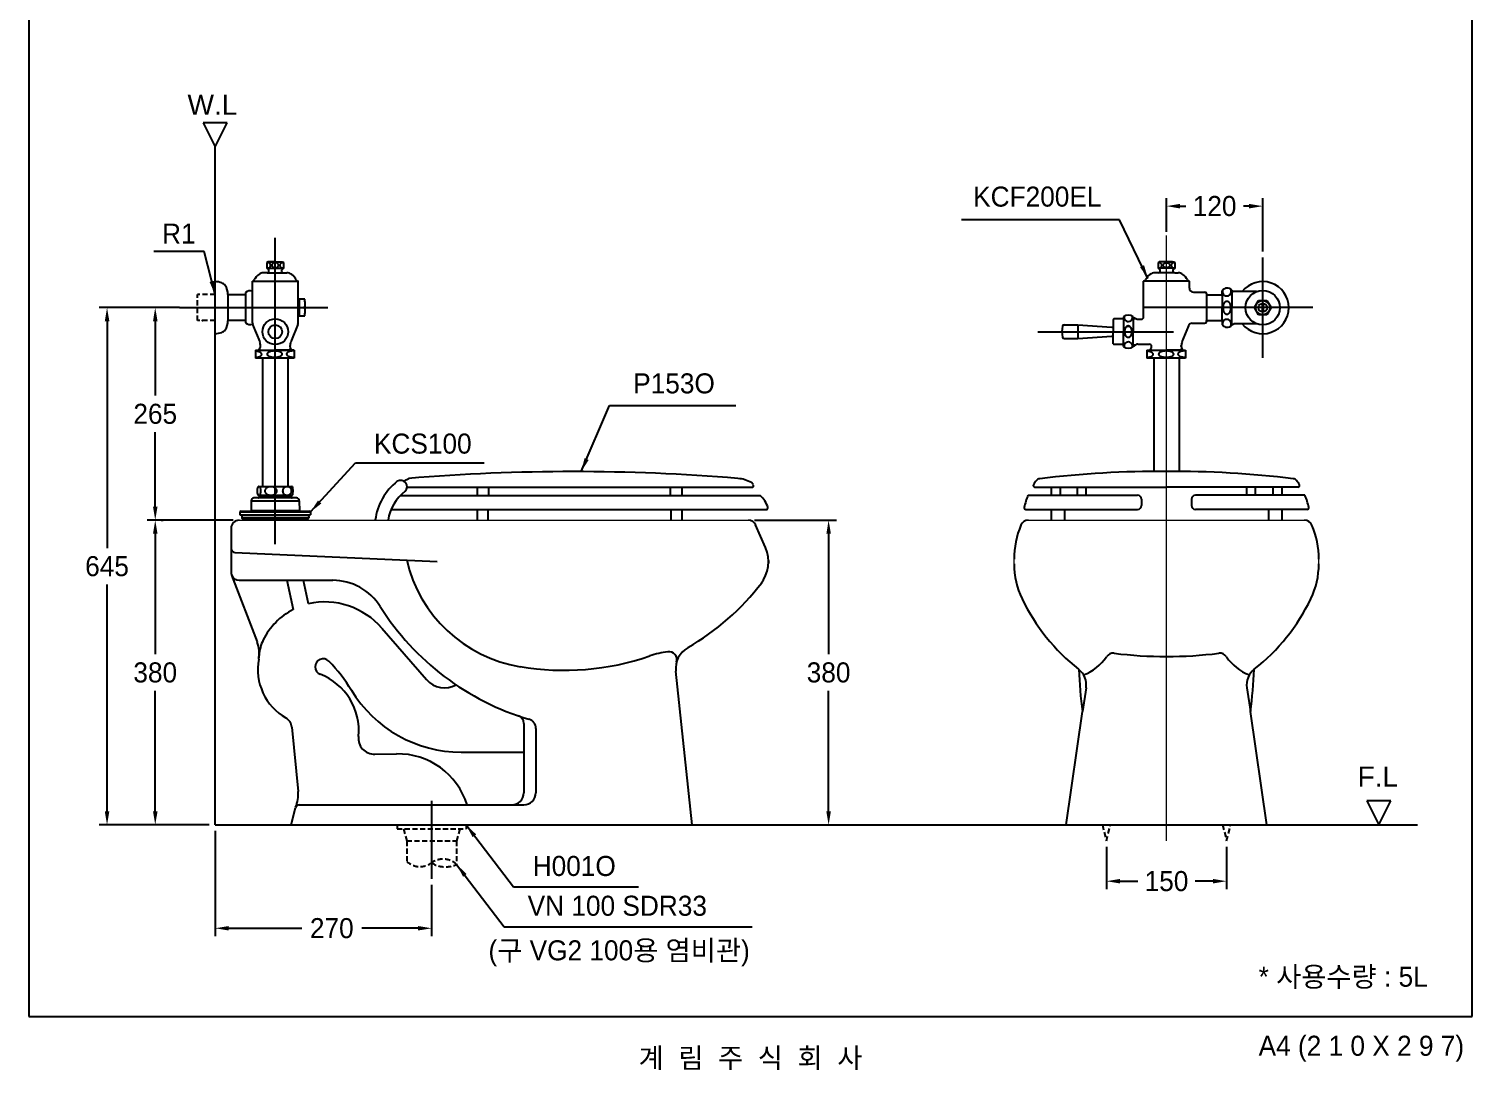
# Model space of a CAD drawing. Header units: millimetres. Extents: x 0 to 1800, y -67 to 2530.
# Drawn here: x 0 to 1800, y -67 to 1232 of the extents above; entities that cross this region are included whole.
import ezdxf
from ezdxf.enums import TextEntityAlignment as Align
from ezdxf.lldxf.tags import DXFTag

# ---------------------------------------------------------------- set-up
doc = ezdxf.new("R2010")
doc.units = ezdxf.units.MM
doc.linetypes.add('DASHED2', pattern=[9.525, 6.35, -3.175])
for name, color, linetype in [('TEXT', 7, 'Continuous'), ('내부선 및 부속', 4, 'Continuous'), ('도각라인', 255, 'Continuous'), ('외형선', 3, 'Continuous'), ('점선', 6, 'DASHED2'), ('중심선', 1, 'DASHED'), ('치수선', 7, 'Continuous')]:
    doc.layers.add(name, color=color, linetype=linetype)
doc.styles.add('____', font='')
doc.styles.add('타이틀', font='H2GTRM.TTF', dxfattribs={"height": 25})
doc.styles.get('____').set_extended_font_data('굴림')
tags = doc.linetypes.add('DASHDOT', pattern=[70, 31, -13, 13, -13]).pattern_tags.tags
tags[10:11] = [DXFTag(74, 4), DXFTag(75, 0), DXFTag(340, '0'), DXFTag(46, 0.0), DXFTag(50, 0.0), DXFTag(44, 0.0), DXFTag(45, 0.0)]
tags[8:9] = [DXFTag(74, 4), DXFTag(75, 0), DXFTag(340, '0'), DXFTag(46, 0.0), DXFTag(50, 0.0), DXFTag(44, 0.0), DXFTag(45, 0.0)]
tags[6:7] = [DXFTag(74, 4), DXFTag(75, 0), DXFTag(340, '0'), DXFTag(46, 0.0), DXFTag(50, 0.0), DXFTag(44, 0.0), DXFTag(45, 0.0)]
tags[4:5] = [DXFTag(74, 4), DXFTag(75, 0), DXFTag(340, '0'), DXFTag(46, 0.0), DXFTag(50, 0.0), DXFTag(44, 0.0), DXFTag(45, 0.0)]
tags = doc.linetypes.add('DASHED', pattern=[25.72, 12.86, -12.86]).pattern_tags.tags
tags[6:7] = [DXFTag(74, 4), DXFTag(75, 0), DXFTag(340, '0'), DXFTag(46, 0.0), DXFTag(50, 0.0), DXFTag(44, 0.0), DXFTag(45, 0.0)]
tags[4:5] = [DXFTag(74, 4), DXFTag(75, 0), DXFTag(340, '0'), DXFTag(46, 0.0), DXFTag(50, 0.0), DXFTag(44, 0.0), DXFTag(45, 0.0)]
doc.dimstyles.new('MSADIM', dxfattribs={"dimtxt": 33, "dimasz": 17, "dimexe": 10, "dimexo": 7.5, "dimgap": 10, "dimtad": 0, "dimtih": 1, "dimtoh": 1, "dimdec": 0, "dimzin": 1, "dimdsep": 46, "dimtxsty": '____', "dimcen": 11.25, "dimadec": 0, "dimazin": 0, "dimtfac": 1, "dimtdec": 0, "dimtix": 1, "dimtmove": 0, "dimatfit": 3, "dimfxl": 1, "dimtolj": 1, "dimtzin": 1, "dimarcsym": 0})

# ---------------------------------------------------------------- blocks, each defined once
blk = doc.blocks.new('*D15')
at = {"layer": '치수선', "color": 0, "linetype": 'Continuous', "lineweight": -2, "transparency": 16777216}
for p, q in [((232.3, 231.4), (232.3, 100)), ((502.3, 164.2), (502.3, 100)), ((249.3, 110), (340.6, 110)), ((485.3, 110), (415.1, 110))]:
    blk.add_line(p, q, dxfattribs=at)
at = {"layer": '치수선', "color": 0, "linetype": 'Continuous', "transparency": 16777216}
for points in [[(249.3, 112.8), (249.3, 107.2), (232.3, 110)], [(485.3, 112.8), (485.3, 107.2), (502.3, 110)]]:
    blk.add_solid(points, dxfattribs=at)
at = {"layer": '치수선', "color": 0, "linetype": 'Continuous', "transparency": 16777216, "insert": (377.8, 110), "char_height": 25, "attachment_point": 5, "style": '____'}
blk.add_mtext('\\A1;270', dxfattribs=at)
blk = doc.blocks.new('*D3')
at = {"layer": '치수선', "color": 0, "linetype": 'Continuous', "lineweight": -2, "transparency": 16777216}
for p, q in [((1418.8, 978.4), (1418.8, 1020.5)), ((1435.8, 1010.5), (1442.8, 1010.5)), ((1521.8, 1010.5), (1514.7, 1010.5)), ((1538.8, 953.9), (1538.8, 1020.5))]:
    blk.add_line(p, q, dxfattribs=at)
at = {"layer": '치수선', "color": 0, "linetype": 'Continuous', "transparency": 16777216}
for points in [[(1435.8, 1013.3), (1435.8, 1007.6), (1418.8, 1010.5)], [(1521.8, 1013.3), (1521.8, 1007.6), (1538.8, 1010.5)]]:
    blk.add_solid(points, dxfattribs=at)
at = {"layer": '치수선', "color": 0, "linetype": 'Continuous', "transparency": 16777216, "insert": (1478.8, 1010.5), "char_height": 25, "attachment_point": 5, "style": '____'}
blk.add_mtext('\\A1;120', dxfattribs=at)
blk = doc.blocks.new('*D14')
at = {"layer": '치수선', "color": 0, "linetype": 'Continuous', "lineweight": -2, "transparency": 16777216}
for p, q in [((904.8, 618.9), (1007.4, 618.9)), ((997.4, 601.9), (997.4, 451.7)), ((997.4, 255.9), (997.4, 406.1)), ((834.8, 238.9), (1007.4, 238.9))]:
    blk.add_line(p, q, dxfattribs=at)
at = {"layer": '치수선', "color": 0, "linetype": 'Continuous', "transparency": 16777216}
for points in [[(994.6, 601.9), (1000.3, 601.9), (997.4, 618.9)], [(994.6, 255.9), (1000.3, 255.9), (997.4, 238.9)]]:
    blk.add_solid(points, dxfattribs=at)
at = {"layer": '치수선', "color": 0, "linetype": 'Continuous', "transparency": 16777216, "insert": (997.4, 428.9), "char_height": 25, "attachment_point": 5, "style": '____'}
blk.add_mtext('\\A1;380', dxfattribs=at)
blk = doc.blocks.new('*D4')
at = {"layer": '치수선', "color": 0, "linetype": 'Continuous', "lineweight": -2, "transparency": 16777216}
for p, q in [((1343.8, 211.4), (1343.8, 158.7)), ((1493.8, 211.4), (1493.8, 158.7)), ((1360.8, 168.7), (1382.9, 168.7)), ((1476.8, 168.7), (1454.7, 168.7))]:
    blk.add_line(p, q, dxfattribs=at)
at = {"layer": '치수선', "color": 0, "linetype": 'Continuous', "transparency": 16777216}
for points in [[(1360.8, 171.5), (1360.8, 165.9), (1343.8, 168.7)], [(1476.8, 171.5), (1476.8, 165.9), (1493.8, 168.7)]]:
    blk.add_solid(points, dxfattribs=at)
at = {"layer": '치수선', "color": 0, "linetype": 'Continuous', "transparency": 16777216, "insert": (1418.8, 168.7), "char_height": 25, "attachment_point": 5, "style": '____'}
blk.add_mtext('\\A1;150', dxfattribs=at)
blk = doc.blocks.new('*D5')
at = {"layer": '치수선', "color": 0, "linetype": 'Continuous', "lineweight": -2, "transparency": 16777216}
for p, q in [((157.8, 883.9), (87.5, 883.9)), ((97.5, 866.9), (97.5, 584.2)), ((97.5, 255.9), (97.5, 538.6)), ((224.8, 238.9), (87.5, 238.9))]:
    blk.add_line(p, q, dxfattribs=at)
at = {"layer": '치수선', "color": 0, "linetype": 'Continuous', "transparency": 16777216}
for points in [[(94.7, 866.9), (100.4, 866.9), (97.5, 883.9)], [(94.7, 255.9), (100.4, 255.9), (97.5, 238.9)]]:
    blk.add_solid(points, dxfattribs=at)
at = {"layer": '치수선', "color": 0, "linetype": 'Continuous', "transparency": 16777216, "insert": (97.5, 561.4), "char_height": 25, "attachment_point": 5, "style": '____'}
blk.add_mtext('\\A1;645', dxfattribs=at)
blk = doc.blocks.new('*D6')
at = {"layer": '치수선', "color": 0, "linetype": 'Continuous', "lineweight": -2, "transparency": 16777216}
for p, q in [((254.8, 618.9), (147.6, 618.9)), ((157.6, 601.9), (157.6, 451.7)), ((157.6, 255.9), (157.6, 406.1)), ((224.8, 238.9), (147.6, 238.9))]:
    blk.add_line(p, q, dxfattribs=at)
at = {"layer": '치수선', "color": 0, "linetype": 'Continuous', "transparency": 16777216}
for points in [[(154.8, 601.9), (160.5, 601.9), (157.6, 618.9)], [(154.8, 255.9), (160.5, 255.9), (157.6, 238.9)]]:
    blk.add_solid(points, dxfattribs=at)
at = {"layer": '치수선', "color": 0, "linetype": 'Continuous', "transparency": 16777216, "insert": (157.6, 428.9), "char_height": 25, "attachment_point": 5, "style": '____'}
blk.add_mtext('\\A1;380', dxfattribs=at)
blk = doc.blocks.new('*D7')
at = {"layer": '치수선', "color": 0, "linetype": 'Continuous', "lineweight": -2, "transparency": 16777216}
for p, q in [((187.8, 883.9), (147.6, 883.9)), ((157.6, 866.9), (157.6, 774.2)), ((157.6, 635.9), (157.6, 728.6)), ((165.1, 618.9), (167.6, 618.9))]:
    blk.add_line(p, q, dxfattribs=at)
at = {"layer": '치수선', "color": 0, "linetype": 'Continuous', "transparency": 16777216}
for points in [[(154.8, 866.9), (160.5, 866.9), (157.6, 883.9)], [(154.8, 635.9), (160.5, 635.9), (157.6, 618.9)]]:
    blk.add_solid(points, dxfattribs=at)
at = {"layer": '치수선', "color": 0, "linetype": 'Continuous', "transparency": 16777216, "insert": (157.6, 751.4), "char_height": 25, "attachment_point": 5, "style": '____'}
blk.add_mtext('\\A1;265', dxfattribs=at)

msp = doc.modelspace()

# ---------------------------------------------------------------- linework, layer by layer
at = {"layer": '내부선 및 부속', "linetype": 'Continuous'}
for p, q in [((298.3, 940.9), (296.9, 940.1)), ((296.9, 940.1), (296.9, 933.1)), ((307.3, 940.9), (298.3, 940.9)), ((299.8, 940.9), (316.3, 940.9)), ((316.3, 940.9), (317.7, 940.1)), ((317.7, 940.1), (317.7, 933.1)), ((1409.8, 940.9), (1408.4, 940.1)), ((1408.4, 940.1), (1408.4, 933.1)), ((1426.3, 940.9), (1409.8, 940.9)), ((1418.8, 940.9), (1427.8, 940.9)), ((1427.8, 940.9), (1429.2, 940.1)), ((1429.2, 940.1), (1429.2, 933.1)), ((297, 927.4), (292.8, 927.4)), ((296.9, 933.1), (297.7, 932.4)), ((296.9, 933.1), (298.4, 931.9)), ((296.9, 933.1), (317.7, 933.1)), ((297, 927.4), (317.6, 927.4)), ((317.7, 933.1), (316.1, 931.9)), ((317.7, 933.1), (316.8, 932.4)), ((317.6, 927.4), (321.7, 927.4)), ((1408.5, 927.4), (1404.3, 927.4)), ((1408.4, 933.1), (1409.2, 932.4)), ((1408.4, 933.1), (1409.9, 931.9)), ((1429.2, 933.1), (1408.4, 933.1)), ((1429.1, 927.4), (1408.5, 927.4)), ((1429.2, 933.1), (1427.6, 931.9)), ((1429.2, 933.1), (1428.3, 932.4)), ((1429.1, 927.4), (1433.2, 927.4)), ((248.3, 900.2), (248.3, 867.7)), ((248.3, 900.2), (270.3, 900.2)), ((270.3, 902.9), (270.3, 883.9)), ((278.8, 916.9), (335.8, 916.8)), ((278.8, 864.9), (278.8, 916.9)), ((335.8, 916.8), (335.6, 916.9)), ((335.8, 864.9), (335.8, 916.9)), ((1390.3, 914.9), (1390.3, 916.9)), ((1390.3, 916.8), (1390.5, 916.9)), ((1447.3, 916.9), (1390.3, 916.8)), ((1390.3, 872.4), (1390.3, 914.9)), ((1447.3, 914.9), (1447.3, 916.9)), ((1447.3, 908.4), (1447.3, 914.9)), ((1452.3, 903.4), (1466.8, 903.4)), ((1468.8, 901.4), (1468.8, 899.9)), ((1488.4, 901.2), (1488.4, 905.4)), ((1488.4, 901.2), (1488.4, 883.9)), ((1500.2, 904.9), (1500.2, 905.7)), ((1500.2, 905.5), (1502.9, 903.9)), ((1500.2, 904.9), (1500.2, 883.9)), ((1530.9, 903.9), (1502.9, 903.9)), ((270.3, 883.9), (270.3, 864.9)), ((337, 894.3), (336.4, 893.2)), ((337, 894.3), (337, 873.5)), ((344, 894.3), (337, 894.3)), ((344.8, 884.7), (342.8, 884.7)), ((342.8, 884.7), (342.8, 883.2)), ((344.8, 883.2), (342.8, 883.2)), ((1468.8, 899.9), (1468.8, 866.4)), ((1468.8, 899.9), (1488.4, 899.9)), ((1488.4, 866.7), (1488.4, 883.9)), ((1500.2, 862.9), (1500.2, 883.9)), ((1528.4, 883.9), (1533.6, 892.9)), ((1533.6, 874.9), (1528.4, 883.9)), ((1533.6, 892.9), (1544, 892.9)), ((1538.1, 889.3), (1538.1, 878.6)), ((1539.5, 889.3), (1539.5, 878.6)), ((1544, 892.9), (1549.2, 883.9)), ((1549.2, 883.9), (1544, 874.9)), ((270.3, 867.7), (248.3, 867.7)), ((337, 873.5), (336.4, 874.7)), ((344, 873.5), (337, 873.5)), ((1352.3, 868.9), (1352.3, 864.7)), ((1352.3, 864.7), (1352.3, 853.9)), ((1364.3, 869.9), (1353.3, 869.9)), ((1365.3, 872.4), (1365.3, 853.9)), ((1377.3, 872.4), (1377.3, 853.9)), ((1377.3, 871.4), (1378.8, 871.4)), ((1377.3, 870.4), (1380.5, 870.4)), ((1378.8, 871.4), (1381.6, 869.8)), ((1378.8, 870.4), (1378.8, 871.4)), ((1383.1, 869.4), (1387.3, 869.4)), ((1450.9, 864.4), (1466.8, 864.4)), ((1468.8, 866.4), (1468.8, 867.9)), ((1468.8, 867.9), (1488.4, 867.9)), ((1468.8, 867.9), (1488.4, 867.9)), ((1488.4, 866.7), (1488.4, 867.9)), ((1488.4, 866.7), (1488.4, 862.4)), ((1488.4, 866.7), (1488.4, 862.4)), ((1544, 874.9), (1533.6, 874.9)), ((279.1, 863), (287.9, 841.1)), ((335.4, 863), (326.6, 841.1)), ((1291, 862.4), (1308.3, 862.4)), ((1308.3, 862.4), (1308.3, 845.4)), ((1308.3, 862.4), (1350.5, 859.4)), ((1308.3, 845.4), (1350.5, 848.4)), ((1352.3, 838.9), (1352.3, 853.9)), ((1365.3, 835.5), (1365.3, 853.9)), ((1377.3, 835.5), (1377.3, 853.9)), ((1446.2, 861.3), (1438.1, 841.1)), ((1500.2, 862.3), (1502.9, 863.9)), ((1500.2, 862.9), (1500.2, 863.8)), ((1500.2, 862.9), (1500.2, 862.1)), ((1530.9, 863.9), (1502.9, 863.9)), ((282.8, 830.9), (282.8, 820.9)), ((282.8, 830.9), (306.8, 830.9)), ((286.9, 830.9), (287, 830.9)), ((287.3, 831.9), (288.4, 833.8)), ((287.3, 830.9), (287.3, 831.9)), ((288.8, 835.3), (288.8, 836.6)), ((330.8, 830.9), (306.8, 830.9)), ((307, 830.9), (327.6, 830.9)), ((325.8, 835.3), (325.8, 836.6)), ((325.8, 835), (325.8, 835.4)), ((327.3, 831.9), (326, 834)), ((327.2, 830.9), (327, 830.9)), ((327.2, 830.9), (327.6, 830.9)), ((327.3, 830.9), (327.3, 831.9)), ((330.8, 830.9), (330.8, 820.9)), ((1291, 845.4), (1308.3, 845.4)), ((1364.3, 837.9), (1353.3, 837.9)), ((1377.3, 837.4), (1380.5, 837.4)), ((1377.3, 836.4), (1378.8, 836.4)), ((1378.8, 836.4), (1381.6, 838)), ((1378.8, 837.4), (1378.8, 836.4)), ((1383.1, 838.4), (1397.3, 838.4)), ((1394.5, 830.9), (1418.5, 830.9)), ((1394.5, 830.9), (1394.5, 820.9)), ((1398.6, 830.9), (1398.8, 830.9)), ((1398.8, 831.9), (1400, 834)), ((1398.8, 830.9), (1398.8, 831.9)), ((1400.3, 835), (1400.3, 835.4)), ((1439.5, 830.9), (1418.5, 830.9)), ((1418.8, 830.9), (1442.5, 830.9)), ((1437.3, 835.3), (1437.3, 836.6)), ((1438.8, 831.9), (1437.7, 833.8)), ((1438.8, 830.9), (1438.8, 831.9)), ((1438.9, 830.9), (1438.8, 830.9)), ((1438.9, 830.9), (1439.3, 830.9)), ((1442.5, 830.9), (1442.5, 820.9)), ((330.8, 820.9), (282.8, 820.9)), ((291.4, 820.9), (291.4, 661.1)), ((323.1, 820.9), (323.1, 661.1)), ((1442.5, 820.9), (1394.5, 820.9)), ((1402.9, 820.9), (1402.9, 679.7)), ((1434.7, 820.9), (1434.7, 679.7)), ((463.5, 649.7), (911.9, 649.7)), ((471.7, 659.9), (902.1, 659.9)), ((559, 659.9), (559, 649.7)), ((573.3, 659.9), (573.3, 649.7)), ((799.8, 659.9), (799.8, 649.7)), ((814.2, 659.9), (814.2, 649.7)), ((903.4, 663.2), (901.3, 665.8)), ((901.3, 659.9), (901.9, 659.9)), ((1246.1, 649.9), (1382.6, 649.9)), ((1254.7, 660.1), (1418.8, 660.1)), ((1275.1, 660.1), (1275.1, 649.9)), ((1286, 660.1), (1286, 649.9)), ((1307.4, 660.1), (1307.4, 649.9)), ((1318.3, 660.1), (1318.3, 649.9)), ((1582.9, 660.1), (1418.8, 660.1)), ((1591.5, 649.9), (1455, 649.9)), ((1518.6, 660.1), (1518.6, 649.9)), ((1529.5, 660.1), (1529.5, 649.9)), ((1551.6, 660.1), (1551.6, 649.9)), ((1562.5, 660.1), (1562.5, 649.9)), ((451.8, 632.2), (919.8, 632.2)), ((559, 632.2), (559, 619.3)), ((572.6, 632.2), (572.6, 619.3)), ((800.6, 632.2), (800.6, 619.3)), ((814.2, 632.2), (814.2, 619.3)), ((1243.3, 632.3), (1382.6, 632.3)), ((1275.1, 632.3), (1275.1, 619.4)), ((1291.5, 632.3), (1291.5, 619.4)), ((1387.6, 644.9), (1387.6, 637.3)), ((1450, 644.9), (1450, 637.3)), ((1594.2, 632.3), (1455, 632.3)), ((1546.1, 632.3), (1546.1, 619.4)), ((1562.5, 632.3), (1562.5, 619.4)), ((257, 578.7), (509.3, 567.2)), ((262.3, 543.9), (379, 543.9)), ((321.8, 543.9), (329.5, 507.5)), ((342.3, 543.9), (348.4, 514.8)), ((440.3, 484.2), (495.9, 420.2)), ((1318.5, 409.7), (1314.1, 380.2)), ((1519.1, 409.7), (1523.5, 380.2)), ((617.3, 365.5), (617.3, 278.9)), ((632.3, 359.2), (632.3, 278.9)), ((431.4, 327), (458.7, 327.5)), ((539.1, 329.7), (617.3, 329.7)), ((337.3, 263.9), (617.3, 263.9))]:
    msp.add_line(p, q, dxfattribs=at)
at = {"layer": '내부선 및 부속'}
for p, q in [((286.1, 660.8), (286.4, 660.8)), ((286.1, 649.9), (286.4, 649.9)), ((286.6, 661.1), (327.9, 661.1)), ((286.6, 649.6), (327.9, 649.6)), ((287.3, 649.6), (287.3, 647.6)), ((287.6, 660.8), (299.6, 660.8)), ((287.6, 649.9), (299.6, 649.9)), ((304.1, 660.8), (320.5, 660.8)), ((304.1, 649.9), (320.5, 649.9)), ((323.8, 660.8), (328.4, 660.8)), ((323.8, 649.9), (328.4, 649.9)), ((327.3, 649.6), (327.3, 647.6)), ((264.3, 630.1), (350.2, 630.1)), ((277.2, 643.1), (277.1, 630.6)), ((337.5, 630.6), (277.1, 630.6)), ((277.2, 643.1), (337.3, 643.1)), ((333.8, 646.6), (280.7, 646.6)), ((327.3, 647.6), (287.3, 647.6)), ((337.3, 643.1), (337.5, 630.6)), ((263.3, 629.1), (263.3, 625.6)), ((263.3, 629.1), (351.2, 629.1)), ((263.3, 625.6), (351.3, 625.6)), ((265.6, 625.6), (265.5, 621.9)), ((349.1, 621.9), (265.5, 621.9)), ((348.6, 621.3), (266, 621.3)), ((266.8, 621.3), (266.9, 618.9)), ((347.6, 618.9), (266.9, 618.9)), ((347.7, 621.3), (347.6, 618.9)), ((348.9, 625.6), (349.1, 621.9)), ((351.2, 629.1), (351.3, 625.6))]:
    msp.add_line(p, q, dxfattribs=at)
at = {"layer": '내부선 및 부속', "linetype": 'Continuous'}
for centre, radius in [((1538.8, 883.9), 21.5), ((1538.8, 883.9), 9), ((1538.8, 883.9), 5.4), ((307.3, 853.9), 16), ((307.3, 853.9), 8.5)]:
    msp.add_circle(centre, radius, dxfattribs=at)
for centre, radius, start, end in [((298.3, 936.7), 3.24, 244.0741, 115.9259), ((316.2, 936.7), 3.24, 64.0741, 295.9259), ((1409.8, 936.7), 3.24, 244.0741, 115.9259), ((1427.8, 936.7), 3.24, 64.0741, 295.9259), ((278.4, 919.9), 3, 276.7194, 333.4346), ((298.9, 909.5), 20, 127.8233, 153.2498), ((292.8, 917.4), 10, 90, 127.8233), ((297, 929.9), 2.5, 270, 54.4756), ((317.6, 929.9), 2.5, 125.5244, 270), ((321.7, 917.4), 10, 52.1767, 90), ((315.6, 909.5), 20, 26.7502, 52.1767), ((336.1, 919.9), 3, 206.5654, 263.2806), ((1389.9, 919.9), 3, 276.7194, 333.4346), ((1410.5, 909.5), 20, 127.8233, 153.2498), ((1404.3, 917.4), 10, 90, 127.8233), ((1408.5, 929.9), 2.5, 270, 54.4756), ((1429.1, 929.9), 2.5, 125.5244, 270), ((1433.2, 917.4), 10, 52.1767, 90), ((1427.1, 909.5), 20, 26.7502, 52.1767), ((1447.6, 919.9), 3, 206.5654, 263.2806), ((230.8, 886.5), 30, 70.9929, 87.134), ((236.9, 905.5), 10, 37.1965, 68.8073), ((228.3, 900.4), 20, 359.2838, 33.7923), ((276.3, 894.9), 10, 75.6711, 127.05), ((1452.3, 908.4), 5, 180, 270), ((1466.8, 901.4), 2, 0, 90), ((1494.4, 900.9), 7.5, 39.9055, 143.1301), ((1494.1, 903.9), 5.44, 154.1576, 28.8551), ((1538.8, 883.9), 32.5, 217.9799, 142.0201), ((335.3, 893.7), 1.3, 292.6199, 334.4413), ((274.8, 883.9), 70, 4.4244, 8.5378), ((274.8, 883.9), 70, 0.6139, 4.4244), ((274.8, 883.9), 70, 355.5756, 359.3861), ((228.3, 867.4), 20, 326.2077, 0.7162), ((276.3, 872.9), 10, 232.95, 285.8888), ((283.8, 864.9), 5, 180, 201.8014), ((330.8, 864.9), 5, 338.1986, 0), ((335.3, 874.1), 1.3, 25.5587, 67.3801), ((274.8, 883.9), 70, 351.4622, 355.5756), ((1353.3, 868.9), 1, 90, 180), ((1364.3, 870.9), 1, 270, 0), ((1371.3, 865.7), 9, 48.1897, 131.8103), ((1371.3, 871.8), 5.22, 171.2455, 12.9421), ((1383.1, 872.4), 3, 240, 270), ((1387.3, 872.4), 3, 270, 0), ((1450.9, 859.4), 5, 90, 158.1986), ((1466.8, 866.4), 2, 270, 0), ((1494.1, 863.9), 5.44, 331.1449, 205.8424), ((230.8, 881.4), 30, 272.866, 289.0071), ((236.9, 862.3), 10, 291.1927, 322.8035), ((1325, 853.9), 36.6, 169.1799, 190.8201), ((1291, 860.4), 2, 90, 169.1799), ((1291, 847.4), 2, 190.8201, 270), ((1350.8, 863.4), 4, 266.3211, 292.0243), ((1350.8, 844.4), 4, 67.9757, 93.6789), ((1494.4, 866.9), 7.5, 216.8699, 320.0945), ((276.8, 836.6), 12, 0, 21.8014), ((285.8, 835.3), 3, 330, 0), ((337.8, 836.6), 12, 158.1986, 180), ((327.8, 835), 2, 180, 210), ((1353.3, 838.9), 1, 180, 270), ((1364.3, 836.9), 1, 0, 90), ((1371.3, 842.2), 9, 228.1897, 311.8103), ((1371.3, 836), 5.22, 347.0579, 188.7545), ((1383.1, 835.4), 3, 90, 120), ((1397.3, 835.4), 3, 0, 90), ((1398.3, 835), 2, 330, 0), ((1449.3, 836.6), 12, 158.1986, 180), ((1440.3, 835.3), 3, 180, 210), ((505.2, 609.5), 73.8, 128.2835, 172.6625), ((463.8, 660.7), 7.94, 313.9053, 122.6617), ((443.2, 720.9), 58.6, 294.664, 301.4033), ((679, -1784.9), 2464.4, 85.2209, 94.7792), ((881.2, 629.7), 41.3, 60.8845, 85.6022), ((1325.2, 617), 85.7, 143.2068, 147.4173), ((1261.4, 664.7), 6, 96.885, 143.2069), ((1411.6, -579.4), 1259.1, 89.674, 96.885), ((1426, -579.4), 1259.1, 83.115, 90.326), ((1576.2, 664.7), 6, 36.7932, 83.115), ((1512.4, 617), 85.7, 32.5827, 36.7931), ((505.2, 609.5), 58, 128.2835, 170.6481), ((901.9, 661.9), 2, 268.7973, 39.2367), ((891.7, 625.7), 31.4, 16.6851, 49.8505), ((1325.2, 617), 85.7, 157.4397, 168.0631), ((1254.7, 662.1), 2, 147.4173, 270), ((1382.6, 644.9), 5, 0, 90), ((1455, 644.9), 5, 90, 180), ((1582.9, 662.1), 2, 270, 32.5827), ((1512.4, 617), 85.7, 11.9369, 22.5602), ((919.8, 634.2), 2, 270, 16.6851), ((1243.3, 634.3), 2, 168.0631, 270), ((1382.6, 637.3), 5, 270, 0), ((1455, 637.3), 5, 180, 270), ((1594.2, 634.3), 2, 270, 11.9369), ((257.3, 583.7), 5, 180, 267.3854), ((641.6, 608.8), 175, 193.1731, 260.4728), ((262.3, 553.9), 10, 200.8479, 270), ((379, 473.9), 70, 32.2071, 90), ((368.5, 431.9), 85, 117.2954, 153.6757), ((368.6, 421.9), 95, 40.9625, 102.2445), ((717.4, 687.1), 330, 212.2071, 253.4924), ((337.1, 447.4), 50, 153.6757, 176.6277), ((811.9, 340.8), 115, 97.4716, 108.9568), ((798.2, 444.9), 10, 344.0863, 97.4716), ((1352.3, 443.1), 10, 82.8595, 145.9792), ((1418.8, 973.9), 525, 262.8595, 277.1405), ((1485.3, 443.1), 10, 34.0208, 97.1405), ((367, 436), 10, 44.4102, 248.9803), ((231.3, 303), 200, 31.2325, 44.4102), ((667.3, 761.7), 330, 260.4728, 288.9568), ((1293.8, 413.4), 25, 351.4987, 51.782), ((1294.3, 482.2), 60, 290.5689, 325.9792), ((1543.3, 482.2), 60, 214.0208, 249.4311), ((1543.8, 413.4), 25, 128.218, 188.5013), ((336.5, 356.7), 75, 354.1324, 68.9803), ((518.5, 439.9), 30, 220.9625, 298.6204), ((539.1, 489.7), 160, 211.2325, 270), ((607.3, 365.5), 10, 0, 71.092), ((620.3, 359.2), 12, 0, 73.4924), ((431, 347), 20, 174.1324, 271.1122), ((460.4, 237.5), 90, 17.0667, 91.1122), ((602.3, 278.9), 15, 270, 0), ((617.3, 278.9), 15, 270, 0)]:
    msp.add_arc(centre, radius, start, end, dxfattribs=at)
at = {"layer": '내부선 및 부속'}
for centre, radius, start, end in [((286.6, 660.6), 0.5, 90, 157.6398), ((286.6, 650.1), 0.5, 202.3602, 270), ((327.9, 660.6), 0.5, 22.3602, 90), ((327.9, 650.1), 0.5, 270, 337.6398), ((264.3, 629.1), 1, 90, 179.3634), ((276.6, 630.6), 0.5, 270, 359.3055), ((280.7, 643.1), 3.5, 90, 179.3055), ((286.3, 647.6), 1, 270, 0), ((328.3, 647.6), 1, 180, 270), ((333.8, 643.1), 3.5, 0.6945, 90), ((338, 630.6), 0.5, 180.6945, 270), ((350.2, 629.1), 1, 0.6366, 90), ((266, 621.8), 0.5, 178, 270), ((348.6, 621.8), 0.5, 270, 2)]:
    msp.add_arc(centre, radius, start, end, dxfattribs=at)
at = {"layer": '내부선 및 부속', "linetype": 'Continuous'}
for points, weights in [([(307.2, 939.9), (303.1, 939.9), (303.1, 936.8)], [1, 0.707106769085, 1]), ([(303.1, 936.8), (303.1, 933.7), (307.2, 933.7)], [1, 0.707106769085, 1]), ([(311.4, 936.8), (311.4, 939.9), (307.2, 939.9)], [1, 0.707106769085, 1]), ([(307.2, 933.7), (311.4, 933.7), (311.4, 936.8)], [1, 0.707106769085, 1]), ([(1414.7, 936.8), (1414.7, 939.9), (1418.8, 939.9)], [1, 0.707106769085, 1]), ([(1418.8, 933.7), (1414.7, 933.7), (1414.7, 936.8)], [1, 0.707106769085, 1]), ([(1418.8, 939.9), (1423, 939.9), (1423, 936.8)], [1, 0.707106769085, 1]), ([(1423, 936.8), (1423, 933.7), (1418.8, 933.7)], [1, 0.707106769085, 1]), ([(1489.7, 883.8), (1489.7, 892.2), (1494.2, 892.2)], [1, 0.707106769085, 1]), ([(1494.2, 875.4), (1489.7, 875.4), (1489.7, 883.8)], [1, 0.707106769085, 1]), ([(1494.2, 892.2), (1498.7, 892.2), (1498.7, 883.8)], [1, 0.707106769085, 1]), ([(1498.7, 883.8), (1498.7, 875.4), (1494.2, 875.4)], [1, 0.707106769085, 1]), ([(1371.1, 861.1), (1366.5, 861.1), (1366.5, 854)], [1, 0.707106769085, 1]), ([(1366.5, 853.9), (1366.5, 861), (1371.1, 861)], [1, 0.707106769085, 1]), ([(1366.5, 854), (1366.5, 846.9), (1371.1, 846.9)], [1, 0.707106769085, 1]), ([(1371.1, 846.7), (1366.5, 846.7), (1366.5, 853.9)], [1, 0.707106769085, 1]), ([(1375.7, 854), (1375.7, 861.1), (1371.1, 861.1)], [1, 0.707106769085, 1]), ([(1371.1, 861), (1375.7, 861), (1375.7, 853.9)], [1, 0.707106769085, 1]), ([(1371.1, 846.9), (1375.7, 846.9), (1375.7, 854)], [1, 0.707106769085, 1]), ([(1375.7, 853.9), (1375.7, 846.7), (1371.1, 846.7)], [1, 0.707106769085, 1]), ([(290.4, 825.7), (290.4, 828.8), (283.3, 829.6)], [1, 0.75529140234, 0.919484734535]), ([(306.6, 829.9), (297.2, 829.9), (297.2, 826)], [1, 0.707106769085, 1]), ([(316, 826), (316, 829.9), (306.6, 829.9)], [1, 0.707106769085, 1]), ([(329.9, 830), (321.4, 829.7), (321.4, 826.1)], [0.964678823948, 0.725984036922, 1]), ([(1402.2, 825.7), (1402.2, 828.8), (1395, 829.6)], [1, 0.75529140234, 0.919484734535]), ([(1418.4, 829.9), (1409, 829.9), (1409, 826)], [1, 0.707106769085, 1]), ([(1427.8, 826), (1427.8, 829.9), (1418.4, 829.9)], [1, 0.707106769085, 1]), ([(1441.7, 830), (1433.1, 829.7), (1433.1, 826.1)], [0.964678823948, 0.725984036922, 1]), ([(282.8, 821.9), (290.4, 822.5), (290.4, 825.7)], [0.934149503708, 0.74491161108, 1]), ([(297.2, 826), (297.2, 822.1), (306.6, 822.1)], [1, 0.707106769085, 1]), ([(306.6, 822.1), (316, 822.1), (316, 826)], [1, 0.707106769085, 1]), ([(321.4, 826.1), (321.4, 822.1), (330.8, 822.1)], [1, 0.707261145115, 0.999691426754]), ([(1394.5, 821.9), (1402.2, 822.5), (1402.2, 825.7)], [0.934149503708, 0.74491161108, 1]), ([(1409, 826), (1409, 822.1), (1418.4, 822.1)], [1, 0.707106769085, 1]), ([(1418.4, 822.1), (1427.8, 822.1), (1427.8, 826)], [1, 0.707106769085, 1]), ([(1433.1, 826.1), (1433.1, 822.1), (1442.5, 822.1)], [1, 0.707261145115, 0.999691426754])]:
    msp.add_rational_spline(points, weights, degree=2, dxfattribs=at)
at = {"layer": '내부선 및 부속'}
for points, knots in [([(285.5, 651.7), (285.4, 652.2), (285.1, 653.4), (285, 655.4), (285.1, 657.3), (285.4, 658.5), (285.5, 659)], [0, 0, 0, 0, 0.22782, 0.499997, 0.77219, 1, 1, 1, 1]), ([(286.1, 660.8), (286.1, 660.6), (285.8, 660.1), (285.6, 659.5), (285.5, 659)], [0, 0, 0, 0, 0.254027, 1, 1, 1, 1]), ([(285.5, 659), (285.6, 659.4), (285.8, 659.8), (286.1, 660.4), (286.2, 660.6), (286.3, 660.7)], [0, 0, 0, 0, 0.573123, 0.803858, 1, 1, 1, 1]), ([(285.5, 651.7), (285.6, 651.5), (285.7, 650.9), (286, 650.3), (286.1, 649.9)], [0, 0, 0, 0, 0.246308, 1, 1, 1, 1]), ([(286.3, 650), (286.2, 650.1), (286.1, 650.3), (285.8, 650.9), (285.6, 651.3), (285.5, 651.7)], [0, 0, 0, 0, 0.196146, 0.426878, 1, 1, 1, 1]), ([(286.3, 660.7), (286.3, 660.7), (286.3, 660.7), (286.3, 660.8), (286.4, 660.8)], [0, 0, 0, 0, 0.25775, 1, 1, 1, 1]), ([(286.4, 649.9), (286.4, 649.9), (286.3, 650), (286.3, 650), (286.3, 650)], [0, 0, 0, 0, 0.242386, 1, 1, 1, 1]), ([(286.4, 660.8), (286.4, 660.9), (286.7, 661), (287, 661), (287.3, 661), (287.5, 660.9), (287.6, 660.8)], [0, 0, 0, 0, 0.262199, 0.5, 0.737801, 1, 1, 1, 1]), ([(287.6, 649.9), (287.5, 649.8), (287.3, 649.7), (287, 649.7), (286.7, 649.7), (286.4, 649.8), (286.4, 649.9)], [0, 0, 0, 0, 0.262199, 0.5, 0.737801, 1, 1, 1, 1]), ([(287.6, 660.8), (287.7, 660.7), (288, 660.3), (288.1, 659.9), (288.2, 659.7)], [0, 0, 0, 0, 0.435949, 1, 1, 1, 1]), ([(288.2, 659.7), (288.4, 659.3), (288.6, 658.5), (288.8, 657.2), (288.9, 655.6), (288.9, 654.1), (288.7, 652.6), (288.4, 651.5), (288.1, 650.7), (287.8, 650.2), (287.7, 650), (287.6, 649.9)], [0, 0, 0, 0, 0.111596, 0.24947, 0.407177, 0.56844, 0.7146, 0.835755, 0.930172, 0.967952, 1, 1, 1, 1]), ([(299.6, 649.9), (298.9, 650.1), (297.7, 650.6), (296.4, 651.6), (295.6, 652.6), (295.1, 653.4), (294.8, 654.4), (294.7, 655.4), (294.8, 656.3), (295.1, 657.3), (295.6, 658.1), (296.4, 659.1), (297.7, 660.1), (298.9, 660.6), (299.6, 660.8)], [0, 0, 0, 0, 0.123247, 0.247361, 0.310061, 0.373108, 0.436462, 0.5, 0.563539, 0.626894, 0.689943, 0.752643, 0.876759, 1, 1, 1, 1]), ([(299.6, 660.8), (299.7, 660.8), (299.8, 660.9), (300.2, 660.9), (300.7, 660.9), (301.3, 661), (301.8, 661), (302.4, 661), (303, 660.9), (303.4, 660.9), (303.8, 660.9), (304, 660.8), (304.1, 660.8)], [0, 0, 0, 0, 0.062559, 0.12508, 0.250065, 0.375035, 0.5, 0.624966, 0.749935, 0.87492, 0.937441, 1, 1, 1, 1]), ([(304.1, 649.9), (304, 649.9), (303.8, 649.8), (303.4, 649.8), (303, 649.8), (302.4, 649.7), (301.8, 649.7), (301.3, 649.7), (300.7, 649.8), (300.2, 649.8), (299.8, 649.8), (299.7, 649.9), (299.6, 649.9)], [0, 0, 0, 0, 0.062559, 0.12508, 0.250065, 0.375035, 0.5, 0.624965, 0.749935, 0.87492, 0.937442, 1, 1, 1, 1]), ([(304.1, 660.8), (304.7, 660.6), (305.9, 660.1), (307.2, 659.1), (308.1, 658.1), (308.5, 657.3), (308.9, 656.3), (309, 655.4), (308.9, 654.4), (308.5, 653.4), (308.1, 652.6), (307.2, 651.6), (305.9, 650.6), (304.7, 650.1), (304.1, 649.9)], [0, 0, 0, 0, 0.123276, 0.247388, 0.310077, 0.37311, 0.436457, 0.499999, 0.563544, 0.626897, 0.689931, 0.752615, 0.876724, 1, 1, 1, 1]), ([(320.5, 649.9), (320, 650.1), (319.3, 650.5), (318.5, 651.2), (317.8, 652.1), (317.1, 653.4), (316.8, 655.4), (317.1, 657.3), (317.8, 658.6), (318.5, 659.5), (319.3, 660.2), (320, 660.6), (320.5, 660.8)], [0, 0, 0, 0, 0.108635, 0.166542, 0.227368, 0.358414, 0.500001, 0.641587, 0.772633, 0.833459, 0.891366, 1, 1, 1, 1]), ([(320.5, 660.8), (320.5, 660.8), (320.7, 660.9), (320.9, 660.9), (321.3, 660.9), (321.7, 661), (322.1, 661), (322.5, 661), (322.9, 660.9), (323.3, 660.9), (323.6, 660.9), (323.7, 660.8), (323.8, 660.8)], [0, 0, 0, 0, 0.063494, 0.12628, 0.251103, 0.3756, 0.5, 0.6244, 0.748896, 0.87372, 0.936506, 1, 1, 1, 1]), ([(323.8, 649.9), (323.7, 649.9), (323.6, 649.8), (323.3, 649.8), (322.9, 649.8), (322.5, 649.7), (322.1, 649.7), (321.7, 649.7), (321.3, 649.8), (320.9, 649.8), (320.7, 649.8), (320.5, 649.9), (320.5, 649.9)], [0, 0, 0, 0, 0.063494, 0.12628, 0.251104, 0.3756, 0.5, 0.6244, 0.748897, 0.87372, 0.936506, 1, 1, 1, 1]), ([(323.8, 660.8), (324.3, 660.6), (325.3, 660), (326, 659.2), (326.3, 658.7)], [0, 0, 0, 0, 0.476353, 1, 1, 1, 1]), ([(326.3, 658.7), (326.6, 658.3), (327, 657.5), (327.3, 656.1), (327.3, 654.7), (327, 653.3), (326.4, 652.1), (325.7, 651.1), (324.8, 650.4), (324.1, 650), (323.8, 649.9)], [0, 0, 0, 0, 0.127441, 0.263144, 0.402472, 0.538495, 0.666392, 0.78507, 0.895641, 1, 1, 1, 1]), ([(328.4, 660.8), (328.5, 660.6), (328.7, 660.1), (328.9, 659.5), (329, 659)], [0, 0, 0, 0, 0.254027, 1, 1, 1, 1]), ([(329, 651.7), (329, 651.5), (328.8, 650.9), (328.6, 650.3), (328.4, 649.9)], [0, 0, 0, 0, 0.246308, 1, 1, 1, 1]), ([(329, 651.7), (329.2, 652.2), (329.4, 653.4), (329.5, 655.4), (329.4, 657.3), (329.2, 658.5), (329, 659)], [0, 0, 0, 0, 0.22782, 0.499997, 0.77219, 1, 1, 1, 1])]:
    msp.add_open_spline(points, degree=3, knots=knots, dxfattribs=at)
at = {"layer": '도각라인', "color": 7}
for p, q in [((0, 2530), (0, 0)), ((1800, 0), (1800, 2530)), ((0, 0), (1800, 0))]:
    msp.add_line(p, q, dxfattribs=at)
at = {"layer": '외형선', "linetype": 'Continuous'}
for p, q in [((247.3, 1114.5), (217.3, 1114.5)), ((217.3, 1114.5), (232.3, 1084.5)), ((232.3, 1084.5), (247.3, 1114.5)), ((232.3, 238.9), (232.3, 1084.5)), ((1698.8, 268.9), (1668.8, 268.9)), ((1668.8, 268.9), (1683.8, 238.9)), ((1683.8, 238.9), (1698.8, 268.9)), ((232.3, 238.9), (1732, 238.9))]:
    msp.add_line(p, q, dxfattribs=at)
at = {"layer": '외형선', "linetype": 'Continuous', "lineweight": 18}
for p, q in [((262.3, 618.9), (897.3, 618.9)), ((1246.5, 618.9), (1591, 618.9)), ((1228.8, 564.3), (1228.8, 570.3)), ((1608.8, 564.3), (1608.8, 570.3)), ((327.3, 238.9), (821.7, 238.9)), ((1293.8, 238.9), (1543.8, 238.9))]:
    msp.add_line(p, q, dxfattribs=at)
at = {"layer": '외형선'}
for p, q in [((918.6, 584.8), (906.4, 612.9)), ((252.3, 608.9), (252.3, 553.9)), ((922.3, 568.8), (922.3, 565.3)), ((252.9, 550.4), (284.7, 467)), ((827.3, 238.9), (806.8, 430.8)), ((1293.8, 238.9), (1314.1, 380.2)), ((1543.8, 238.9), (1523.5, 380.2)), ((328, 360.6), (335.7, 280.4)), ((327.3, 238.9), (332.4, 260.1)), ((817.8, 238.9), (827.3, 238.9))]:
    msp.add_line(p, q, dxfattribs=at)
for centre, radius, start, end in [((262.3, 608.9), 10, 90, 180), ((897.3, 608.9), 10, 23.3688, 90), ((1338.8, 570.3), 110, 157.301, 180), ((1246.5, 608.9), 10, 90, 157.301), ((1591, 608.9), 10, 22.699, 90), ((1498.8, 570.3), 110, 0, 22.699), ((877.3, 567), 45, 322.1415, 23.3688), ((1328.8, 564.3), 100, 180, 205.7277), ((1508.8, 564.3), 100, 334.2723, 0), ((262.3, 553.9), 10, 180, 200.8479), ((664.1, 732.7), 315, 300.0161, 322.5002), ((1463.9, 629.5), 250, 205.7277, 231.782), ((1373.7, 629.5), 250, 308.218, 334.2723), ((247.3, 452.7), 40, 349.5999, 20.8479), ((247.3, 452.7), 40, 349.5999, 356.6277), ((836.7, 433.9), 30, 120.0161, 186.0757), ((355.5, 432.9), 70, 169.5999, 240.099), ((1769.4, 446.2), 460, 181.6698, 188.2481), ((1068.2, 446.2), 460, 351.7519, 358.3302), ((313.1, 359.2), 15, 5.4454, 60.099), ((295.9, 276.6), 40, 336.8887, 5.4454), ((337.3, 258.9), 5, 90, 166.3559)]:
    msp.add_arc(centre, radius, start, end, dxfattribs=at)
at = {"layer": '점선'}
for p, q in [((232.3, 900.2), (210.3, 900.2)), ((210.3, 867.7), (210.3, 900.2)), ((232.3, 867.7), (210.3, 867.7)), ((459.3, 238.9), (459.3, 233.9)), ((545.3, 238.9), (545.3, 233.9)), ((1338.8, 238.9), (1343.8, 218.9)), ((1343.8, 218.9), (1348.8, 238.9)), ((1488.8, 238.9), (1493.8, 218.9)), ((1493.8, 218.9), (1498.8, 238.9)), ((459.3, 233.9), (545.3, 233.9)), ((467.3, 233.9), (471.3, 218.9)), ((471.3, 218.9), (533.3, 218.9)), ((471.3, 218.9), (471.3, 193.5)), ((537.3, 233.9), (533.3, 218.9)), ((533.3, 218.9), (533.3, 189.6))]:
    msp.add_line(p, q, dxfattribs=at)
for centre, radius, start, end in [((487.8, 211.3), 24.4, 227.1155, 304.4597), ((485.2, 164.6), 32.1, 115.6408, 115.6794), ((519.7, 218.7), 32.1, 237.1903, 295.1018), ((516.5, 171.9), 24.4, 46.5379, 123.8822)]:
    msp.add_arc(centre, radius, start, end, dxfattribs=at)
msp.add_point((216.4, 867.7), dxfattribs=at)
at = {"layer": '중심선', "linetype": 'DASHDOT', "lineweight": 18}
msp.add_line((1418.8, 218.9), (1418.8, 973.9), dxfattribs=at)
at = {"layer": '중심선', "linetype": 'DASHDOT'}
for p, q in [((307.3, 588.9), (307.3, 970.9)), ((1538.8, 821.4), (1538.8, 946.4)), ((187.8, 883.9), (372.8, 883.9)), ((1601.3, 883.9), (1390.3, 883.9)), ((1258.3, 853.9), (1427.6, 853.9)), ((502.3, 268.9), (502.3, 171.7))]:
    msp.add_line(p, q, dxfattribs=at)
at = {"layer": '중심선'}
msp.add_line((502.3, 263.9), (502.3, 213.9), dxfattribs=at)
at = {"layer": '치수선', "linetype": 'Continuous'}
for p, q in [((1343.4, 993.6), (1163.2, 993.6)), ((741.3, 762), (881.7, 762)), ((621.4, 161.5), (760.3, 161.5)), ((609.8, 111.6), (902.1, 111.6))]:
    msp.add_line(p, q, dxfattribs=at)

# ---------------------------------------------------------------- texts
at = {"layer": 'TEXT', "style": '타이틀'}
for s, p in [('* 사용수량 : 5L', (1639.2, 49.6)), ('계  림  주  식  회  사', (900, -51.7))]:
    msp.add_text(s, height=25, dxfattribs=at).set_placement(p, align=Align.MIDDLE_CENTER)
msp.add_text('A4 (2 1 0 X 2 9 7)', height=25, dxfattribs=at).set_placement((1790, -36.5), align=Align.MIDDLE_RIGHT)
at = {"layer": 'TEXT', "char_height": 25, "attachment_point": 1, "line_spacing_factor": 0.963855, "style": '타이틀'}
for s, insert, width in [('\\fArial;W.L', (197.9, 1149.4), 248.993), ('\\A1;KCF200EL', (1177.7, 1034.9), 248.993), ('\\A1;P153O', (753.7, 802), 248.993), ('\\A1;KCS100', (430.4, 726.9), 380.447), ('\\fArial;F.L', (1657.1, 311.6), 248.993), ('\\A1; H001O', (619.3, 200.2), 361.787), ('\\A1;VN 100 SDR33', (622.1, 150.6), 379.657), ('\\A1;(구 VG2 100{\\fGulim|b0|i0|c129|p50;용 염비관)}', (573.2, 95), 379.657)]:
    msp.add_mtext(s, dxfattribs=dict(at, insert=insert, width=width))
at = {"layer": '치수선', "linetype": 'Continuous', "insert": (166.1, 988.7), "char_height": 25, "width": 248.993, "attachment_point": 1, "line_spacing_factor": 0.963855, "style": '타이틀'}
msp.add_mtext('\\A1;R1', dxfattribs=at)

# ---------------------------------------------------------------- dimensions: what is measured, and where the dimension line sits
at = {"layer": '치수선', "linetype": 'Continuous'}
for base, p1, p2, picture, middle in [((1538.8, 1010.5), (1418.8, 970.9), (1538.8, 946.4), '*D3', (1478.8, 1010.5)), ((502.3, 110), (232.3, 238.9), (502.3, 171.7), '*D15', (377.8, 110))]:
    dim = msp.add_linear_dim(base=base, p1=p1, p2=p2, dimstyle='MSADIM', override={"dimtxt": 25}, dxfattribs=at)
    dim.commit()
    dim.dimension.update_dxf_attribs({"geometry": picture, "text_midpoint": middle, "dimtype": 160})
for base, p1, p2, picture, middle in [((97.5, 883.9), (232.3, 238.9), (165.3, 883.9), '*D5', (97.5, 561.4)), ((157.6, 883.9), (157.6, 618.9), (195.3, 883.9), '*D7', (157.6, 751.4)), ((157.6, 618.9), (232.3, 238.9), (262.3, 618.9), '*D6', (157.6, 428.9)), ((997.4, 618.9), (827.3, 238.9), (897.3, 618.9), '*D14', (997.4, 428.9))]:
    dim = msp.add_linear_dim(base=base, p1=p1, p2=p2, angle=90, dimstyle='MSADIM', override={"dimtxt": 25}, dxfattribs=at)
    dim.commit()
    dim.dimension.update_dxf_attribs({"geometry": picture, "text_midpoint": middle})
dim = msp.add_linear_dim(base=(1493.8, 168.7), p1=(1343.8, 218.9), p2=(1493.8, 218.9), dimstyle='MSADIM', override={"dimtxt": 25}, dxfattribs=at)
dim.commit()
dim.dimension.update_dxf_attribs({"geometry": '*D4', "text_midpoint": (1418.8, 168.7)})

# ---------------------------------------------------------------- leaders
at = {"layer": '치수선', "linetype": 'Continuous', "annotation_type": 0, "has_hookline": 1, "hookline_direction": 0, "horizontal_direction": (-1, 0, 0)}
msp.add_leader([(1395.7, 920.4), (1360.4, 993.6), (1343.4, 993.6)], dimstyle='MSADIM', override={"dimtxt": 25}, dxfattribs=at)
at = {"layer": '치수선', "linetype": 'Continuous'}
for points in [[(232.3, 900.2), (218.6, 953.8), (156, 953.8)], [(351.2, 629.1), (407.5, 690.4), (567.7, 690.4)]]:
    msp.add_leader(points, dimstyle='MSADIM', override={"dimtxt": 25}, dxfattribs=at)
at = {"layer": '치수선', "linetype": 'Continuous', "annotation_type": 0, "has_hookline": 1, "hookline_direction": 0}
for points in [[(688.9, 679.5), (724.3, 762), (741.3, 762)], [(545.3, 238.9), (604.4, 161.5), (621.4, 161.5)], [(533.5, 189.5), (592.8, 111.6), (609.8, 111.6)]]:
    msp.add_leader(points, dimstyle='MSADIM', override={"dimtxt": 25}, dxfattribs=at)

doc.saveas('drawing.dxf')
